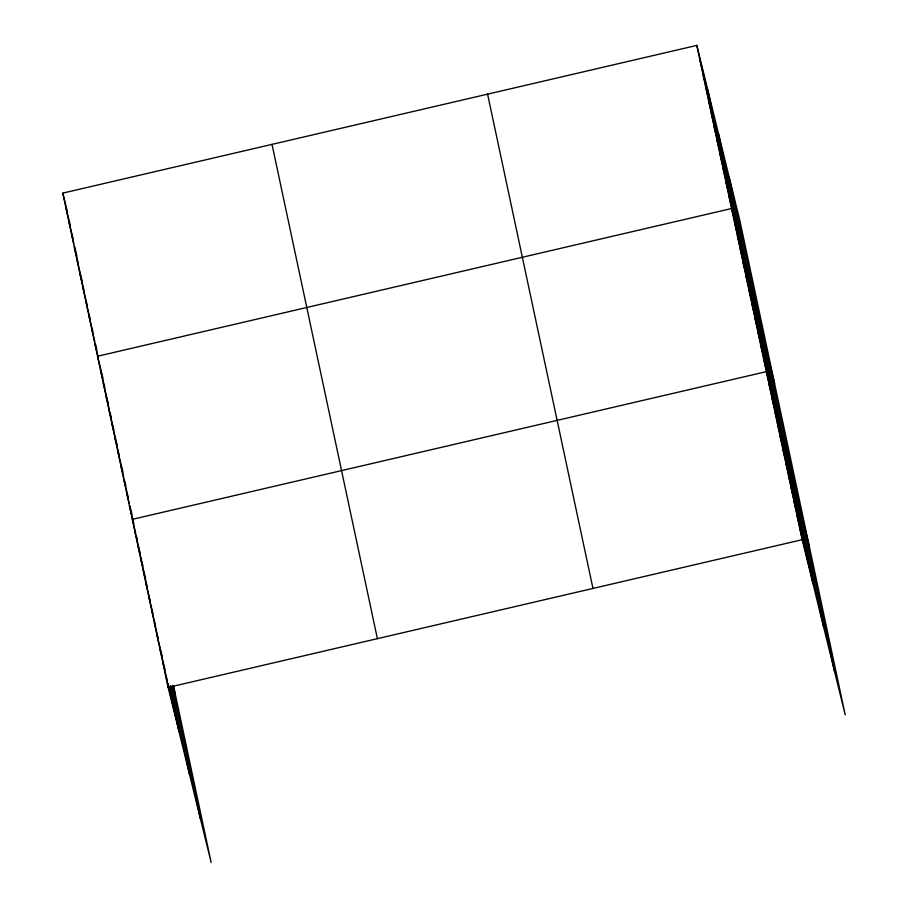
<?xml version="1.0" encoding="UTF-8"?>
<svg xmlns="http://www.w3.org/2000/svg" width="908" height="908" viewBox="0 0 908 908"><rect width="100%" height="100%" fill="white"/><g stroke="black" fill="none" stroke-linecap="round" stroke-linejoin="round"><path stroke-width="1.36" d="M173.621 686.38L211.178 862.6L168.15 687.413L62.788 193.12L696.822 45.4L739.85 220.587L845.212 714.88L802.184 539.692L696.822 45.4M168.15 687.413L802.184 539.692M699.716 58.997L710.544 103.069M702.61 72.583L713.438 116.655M705.505 86.181L716.333 130.253M708.41 99.778L719.227 143.839M711.305 113.364L722.132 157.436M714.199 126.961L725.027 171.033M717.104 140.547L727.921 184.619M719.999 154.144L730.827 198.216M722.893 167.742L733.721 211.814M725.787 181.328L736.615 225.4M728.693 194.925L739.509 238.997M774.615 383.698L731.587 208.522L97.553 356.242L102.967 378.273M734.481 222.108L745.309 266.18M737.387 235.705L748.203 279.777M740.281 249.291L751.109 293.363M743.175 262.889L754.003 306.961M746.07 276.486L756.897 320.558M748.975 290.072L759.803 334.144M751.869 303.669L762.697 347.741M754.764 317.267L765.592 361.327M757.669 330.853L768.486 374.925M760.563 344.45L771.391 388.522M763.458 358.036L774.286 402.108M809.391 546.82L766.363 371.633L132.33 519.353L135.712 533.132M769.11 384.561L779.938 428.633M771.868 397.488L782.696 441.56M774.626 410.416L785.454 454.488M777.384 423.344L788.201 467.416M780.142 436.271L790.959 480.343M782.889 449.199L793.717 493.271M785.647 462.127L796.475 506.199M788.405 475.054L799.233 519.126M791.163 487.982L801.98 532.054M793.91 500.91L804.738 544.982M796.668 513.837L807.496 557.909M799.426 526.765L810.254 570.837M62.788 193.12L67.521 212.404M65.682 206.718L70.427 225.99M68.588 220.303L72.98 238.214M71.482 233.901L73.843 243.537M74.524 246.295L76.896 255.931M74.377 247.498L78.44 264.024M77.271 261.084L82.015 280.368M80.176 274.681L83.899 289.834M83.071 288.267L87.463 306.178M85.965 301.865L90.369 319.764M88.87 315.462L92.922 331.988M91.765 329.048L94.807 341.442M95.488 344.2L96.838 349.705M94.659 342.645L98.382 357.797M100.459 369.828L104.851 387.739M103.353 383.426L108.427 404.083M106.247 397.012L109.3 409.406M109.97 412.164L111.321 417.68M109.153 410.609L113.886 429.893M112.047 424.206L117.461 446.237M114.941 437.792L119.345 455.702M117.847 451.389L122.921 472.046M120.741 464.987L123.783 477.381M124.464 480.128L125.815 485.644M123.636 478.573L128.368 497.856M126.53 492.17L129.242 503.191M129.912 505.938L131.944 514.2M129.435 505.756L133.828 523.666M136.393 535.879L137.403 540.01M173.11 685.358L175.357 694.541M135.088 532.281L140.161 552.938M137.846 545.209L142.919 565.866M140.592 558.136L145.666 578.793M143.351 571.064L147.414 587.59M146.109 583.992L150.172 600.517M148.867 596.919L152.919 613.445M151.625 609.847L155.677 626.372M154.371 622.775L158.435 639.3M157.129 635.702L162.203 656.359M159.887 648.63L164.961 669.287M169.353 687.197L170.715 692.702M162.646 661.557L167.378 680.841M168.059 683.599L173.462 705.63M165.404 674.485L176.22 718.557M729.215 177.321L834.588 671.614M718.273 132.738L823.635 627.031M707.638 89.472L813.012 583.765M487.585 94.148L592.958 588.441M272.014 144.372L377.387 638.665M172.168 686.176L200.554 819.334M170.591 685.551L189.602 774.751M169.614 687.526L178.978 731.485"/></g></svg>
